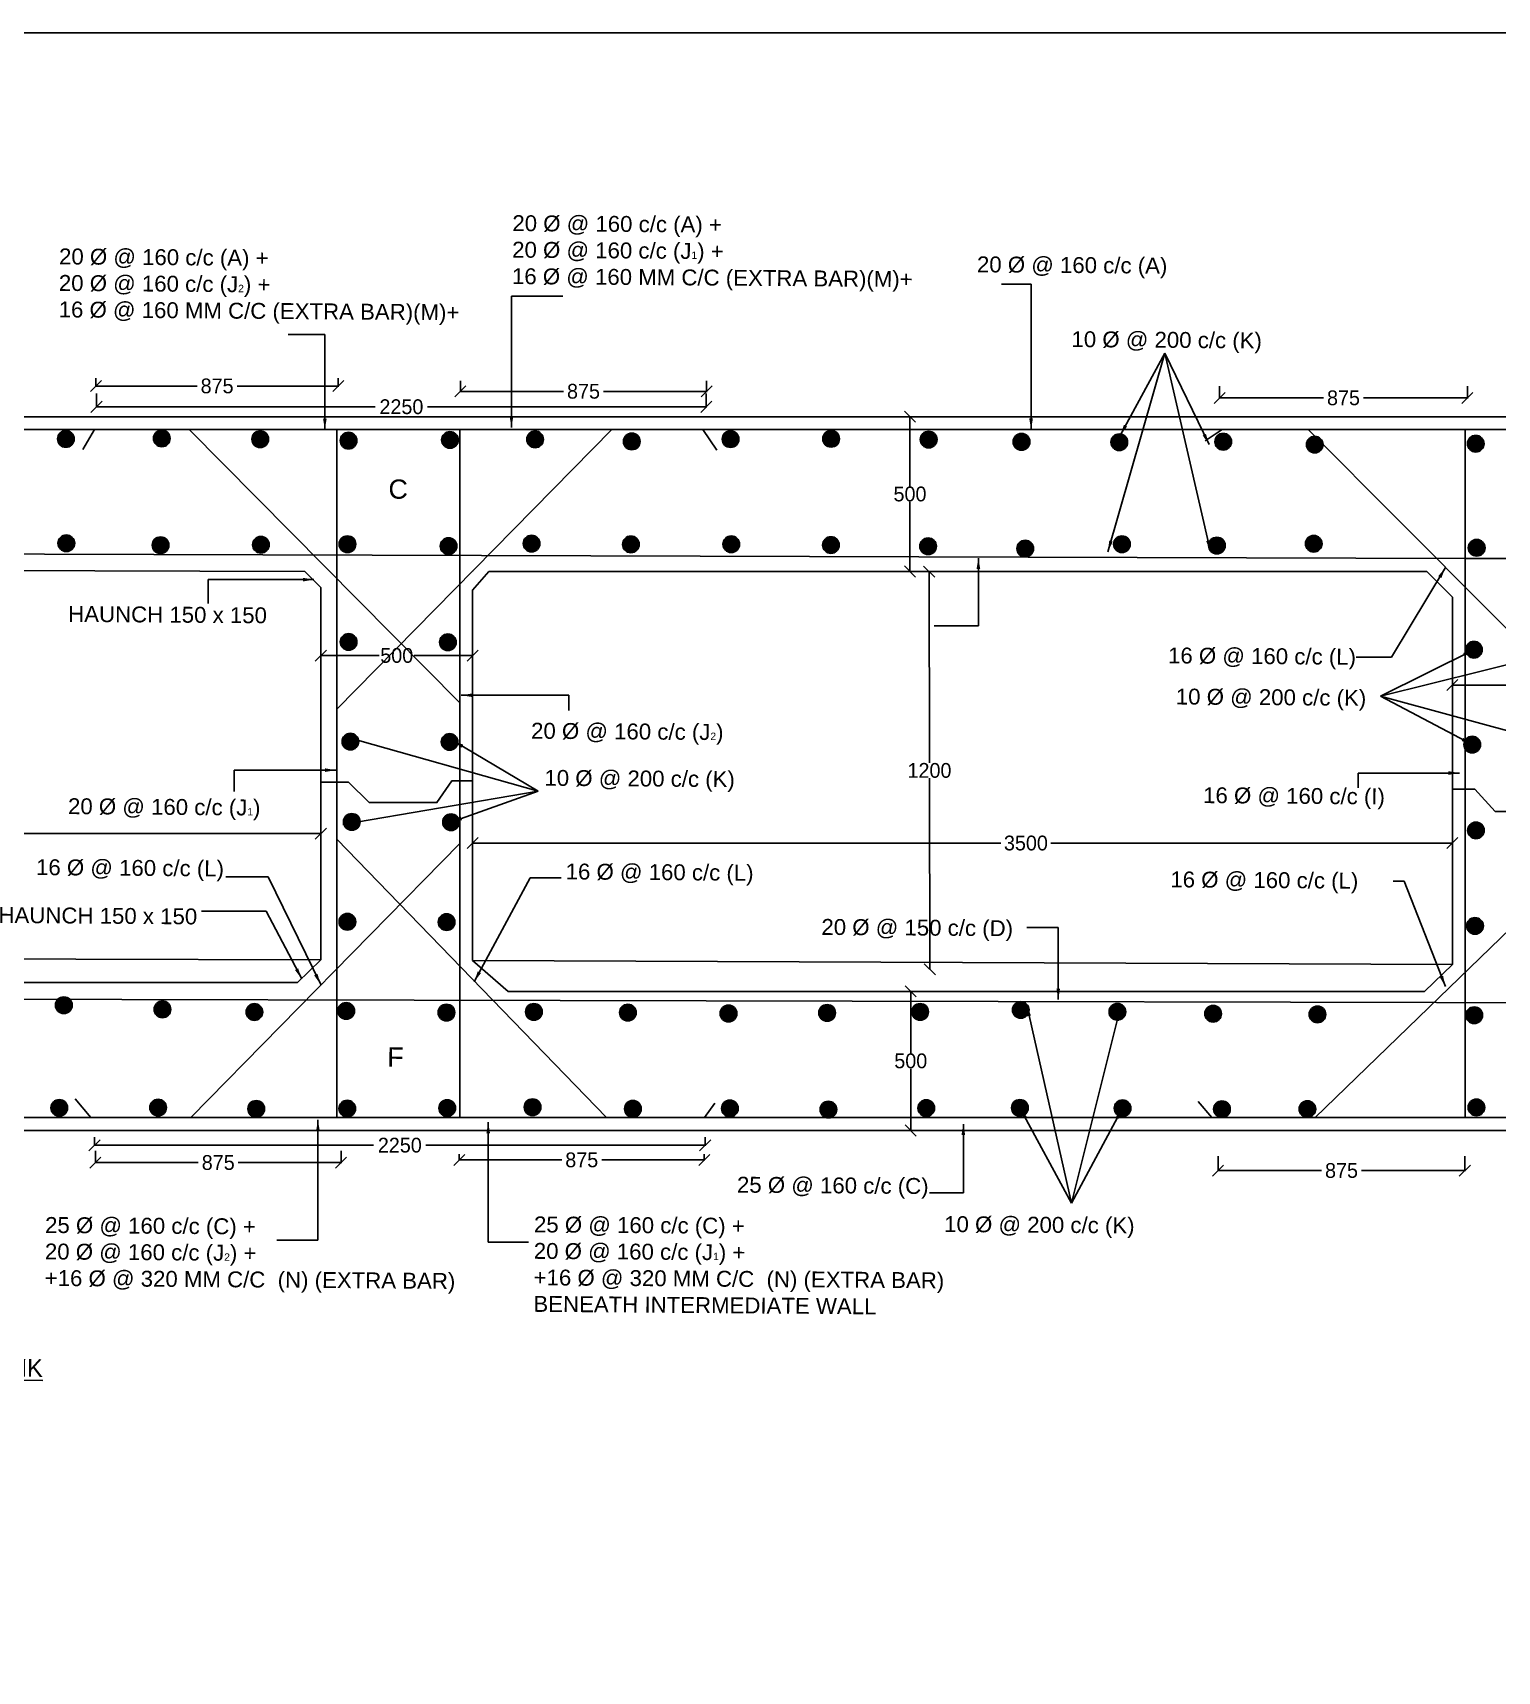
# Model space of a CAD drawing. Header units: inches. Extents: x 104 to 1637, y 54 to 1045.
# Drawn here: x 720.7 to 1117.4, y 601.4 to 1045.2 of the extents above; entities that cross this region are included whole.
import ezdxf

# ---------------------------------------------------------------- set-up
doc = ezdxf.new("R2010")
doc.units = ezdxf.units.IN
doc.header["$MEASUREMENT"] = 0
for name, color, linetype in [('DIMENSION', 7, 'Continuous'), ('DRAWING', 2, 'Continuous'), ('Hatch', 7, 'Continuous'), ('TEXT', 7, 'Continuous')]:
    doc.layers.add(name, color=color, linetype=linetype)
doc.dimstyles.get("Standard").update_dxf_attribs({"dimtxt": 4, "dimasz": 3, "dimexe": 0.18, "dimexo": 0.0625, "dimgap": 0.09, "dimtad": 0, "dimtih": 1, "dimtoh": 1, "dimdec": 4, "dimzin": 0, "dimdsep": 46, "dimlunit": 4, "dimtxsty": 'Standard', "dimblk": 'OBLIQUE', "dimcen": 0.09, "dimadec": 0, "dimazin": 0, "dimtfac": 1, "dimtdec": 4, "dimtofl": 0, "dimtmove": 0, "dimatfit": 3, "dimfxl": 1, "dimtolj": 1, "dimtzin": 0, "dimarcsym": 0})

# ---------------------------------------------------------------- blocks, each defined once
blk = doc.blocks.new('_Oblique')
at = {"color": 0, "linetype": 'ByBlock', "lineweight": -2}
blk.add_line((-0.5, -0.5), (0.5, 0.5), dxfattribs=at)
blk = doc.blocks.new('*D60')
at = {"layer": 'Defpoints', "color": 0, "transparency": 16777216}
for p in [(737.46, 746.14), (902.88, 746.14), (902.88, 743.9)]:
    blk.add_point(p, dxfattribs=at)
at = {"layer": 'DIMENSION', "color": 0, "lineweight": -2, "transparency": 16777216}
for p, q in [((737.46, 746.08), (737.46, 743.72)), ((902.88, 746.08), (902.88, 743.72)), ((737.46, 743.9), (813.08, 743.9)), ((902.88, 743.9), (827.26, 743.9))]:
    blk.add_line(p, q, dxfattribs=at)
at = {"layer": 'DIMENSION', "color": 0, "lineweight": -2, "transparency": 16777216, "xscale": 3, "yscale": 3, "zscale": 3, "rotation": 180}
blk.add_blockref('_Oblique', (737.46, 743.9), dxfattribs=at)
at = {"layer": 'DIMENSION', "color": 0, "lineweight": -2, "transparency": 16777216, "xscale": 3, "yscale": 3, "zscale": 3}
blk.add_blockref('_Oblique', (902.88, 743.9), dxfattribs=at)
at = {"layer": 'DIMENSION', "color": 0, "transparency": 16777216, "insert": (820.17, 743.9), "char_height": 4, "attachment_point": 5}
blk.add_mtext('\\A1;2250', dxfattribs=at)
blk = doc.blocks.new('*D61')
at = {"layer": 'Defpoints', "color": 0, "transparency": 16777216}
for p in [(737.71, 742.47), (804.25, 742.47), (804.25, 739.19)]:
    blk.add_point(p, dxfattribs=at)
at = {"layer": 'DIMENSION', "color": 0, "lineweight": -2, "transparency": 16777216}
for p, q in [((737.71, 742.41), (737.71, 739.01)), ((804.25, 742.41), (804.25, 739.01)), ((737.71, 739.19), (765.56, 739.19)), ((804.25, 739.19), (776.41, 739.19))]:
    blk.add_line(p, q, dxfattribs=at)
at = {"layer": 'DIMENSION', "color": 0, "lineweight": -2, "transparency": 16777216, "xscale": 3, "yscale": 3, "zscale": 3, "rotation": 180}
blk.add_blockref('_Oblique', (737.71, 739.19), dxfattribs=at)
at = {"layer": 'DIMENSION', "color": 0, "lineweight": -2, "transparency": 16777216, "xscale": 3, "yscale": 3, "zscale": 3}
blk.add_blockref('_Oblique', (804.25, 739.19), dxfattribs=at)
at = {"layer": 'DIMENSION', "color": 0, "transparency": 16777216, "insert": (770.98, 739.19), "char_height": 4, "attachment_point": 5}
blk.add_mtext('\\A1;875', dxfattribs=at)
blk = doc.blocks.new('*D62')
at = {"layer": 'Defpoints', "color": 0, "transparency": 16777216}
for p in [(836.26, 741.57), (902.63, 741.57), (902.63, 739.91)]:
    blk.add_point(p, dxfattribs=at)
at = {"layer": 'DIMENSION', "color": 0, "lineweight": -2, "transparency": 16777216}
for p, q in [((836.26, 741.51), (836.26, 739.73)), ((902.63, 741.51), (902.63, 739.73)), ((836.26, 739.91), (864.03, 739.91)), ((902.63, 739.91), (874.87, 739.91))]:
    blk.add_line(p, q, dxfattribs=at)
at = {"layer": 'DIMENSION', "color": 0, "lineweight": -2, "transparency": 16777216, "xscale": 3, "yscale": 3, "zscale": 3, "rotation": 180}
blk.add_blockref('_Oblique', (836.26, 739.91), dxfattribs=at)
at = {"layer": 'DIMENSION', "color": 0, "lineweight": -2, "transparency": 16777216, "xscale": 3, "yscale": 3, "zscale": 3}
blk.add_blockref('_Oblique', (902.63, 739.91), dxfattribs=at)
at = {"layer": 'DIMENSION', "color": 0, "transparency": 16777216, "insert": (869.45, 739.91), "char_height": 4, "attachment_point": 5}
blk.add_mtext('\\A1;875', dxfattribs=at)
blk = doc.blocks.new('*D63')
at = {"layer": 'Defpoints', "color": 0, "transparency": 16777216}
for p in [(1041.84, 741.02), (1108.68, 741.02), (1108.68, 737.03)]:
    blk.add_point(p, dxfattribs=at)
at = {"layer": 'DIMENSION', "color": 0, "lineweight": -2, "transparency": 16777216}
for p, q in [((1041.84, 740.96), (1041.84, 736.85)), ((1041.84, 737.03), (1069.84, 737.03)), ((1108.68, 737.03), (1080.68, 737.03)), ((1108.68, 740.96), (1108.68, 736.85))]:
    blk.add_line(p, q, dxfattribs=at)
at = {"layer": 'DIMENSION', "color": 0, "lineweight": -2, "transparency": 16777216, "xscale": 3, "yscale": 3, "zscale": 3, "rotation": 180}
blk.add_blockref('_Oblique', (1041.84, 737.03), dxfattribs=at)
at = {"layer": 'DIMENSION', "color": 0, "lineweight": -2, "transparency": 16777216, "xscale": 3, "yscale": 3, "zscale": 3}
blk.add_blockref('_Oblique', (1108.68, 737.03), dxfattribs=at)
at = {"layer": 'DIMENSION', "color": 0, "transparency": 16777216, "insert": (1075.26, 737.03), "char_height": 4, "attachment_point": 5}
blk.add_mtext('\\A1;875', dxfattribs=at)
blk = doc.blocks.new('*D64')
at = {"layer": 'Defpoints', "color": 0, "transparency": 16777216}
for p in [(1105.3, 867.44), (1144.18, 868.54), (1144.18, 867.44)]:
    blk.add_point(p, dxfattribs=at)
at = {"layer": 'DIMENSION', "color": 0, "lineweight": -2, "transparency": 16777216}
for p, q in [((1105.3, 867.51), (1105.3, 868.72)), ((1105.3, 868.54), (1119.99, 868.54)), ((1144.18, 868.54), (1129.5, 868.54)), ((1144.18, 867.51), (1144.18, 868.72))]:
    blk.add_line(p, q, dxfattribs=at)
at = {"layer": 'DIMENSION', "color": 0, "lineweight": -2, "transparency": 16777216, "xscale": 3, "yscale": 3, "zscale": 3, "rotation": 180}
blk.add_blockref('_Oblique', (1105.3, 868.54), dxfattribs=at)
at = {"layer": 'DIMENSION', "color": 0, "lineweight": -2, "transparency": 16777216, "xscale": 3, "yscale": 3, "zscale": 3}
blk.add_blockref('_Oblique', (1144.18, 868.54), dxfattribs=at)
at = {"layer": 'DIMENSION', "color": 0, "transparency": 16777216, "insert": (1124.74, 868.54), "char_height": 4, "attachment_point": 5}
blk.add_mtext('\\A1;500', dxfattribs=at)
blk = doc.blocks.new('*D65')
at = {"layer": 'Defpoints', "color": 0, "transparency": 16777216}
for p in [(1042.23, 949.58), (1109.37, 949.58), (1109.37, 946.33)]:
    blk.add_point(p, dxfattribs=at)
at = {"layer": 'DIMENSION', "color": 0, "lineweight": -2, "transparency": 16777216}
for p, q in [((1042.23, 949.52), (1042.23, 946.15)), ((1042.23, 946.33), (1070.38, 946.33)), ((1109.37, 946.33), (1081.23, 946.33)), ((1109.37, 949.52), (1109.37, 946.15))]:
    blk.add_line(p, q, dxfattribs=at)
at = {"layer": 'DIMENSION', "color": 0, "lineweight": -2, "transparency": 16777216, "xscale": 3, "yscale": 3, "zscale": 3, "rotation": 180}
blk.add_blockref('_Oblique', (1042.23, 946.33), dxfattribs=at)
at = {"layer": 'DIMENSION', "color": 0, "lineweight": -2, "transparency": 16777216, "xscale": 3, "yscale": 3, "zscale": 3}
blk.add_blockref('_Oblique', (1109.37, 946.33), dxfattribs=at)
at = {"layer": 'DIMENSION', "color": 0, "transparency": 16777216, "insert": (1075.8, 946.33), "char_height": 4, "attachment_point": 5}
blk.add_mtext('\\A1;875', dxfattribs=at)
blk = doc.blocks.new('*D66')
at = {"layer": 'Defpoints', "color": 0, "transparency": 16777216}
for p in [(836.57, 951.05), (903.28, 951.05), (903.28, 948.11)]:
    blk.add_point(p, dxfattribs=at)
at = {"layer": 'DIMENSION', "color": 0, "lineweight": -2, "transparency": 16777216}
for p, q in [((836.57, 950.99), (836.57, 947.93)), ((903.28, 950.99), (903.28, 947.93)), ((836.57, 948.11), (864.5, 948.11)), ((903.28, 948.11), (875.35, 948.11))]:
    blk.add_line(p, q, dxfattribs=at)
at = {"layer": 'DIMENSION', "color": 0, "lineweight": -2, "transparency": 16777216, "xscale": 3, "yscale": 3, "zscale": 3, "rotation": 180}
blk.add_blockref('_Oblique', (836.57, 948.11), dxfattribs=at)
at = {"layer": 'DIMENSION', "color": 0, "lineweight": -2, "transparency": 16777216, "xscale": 3, "yscale": 3, "zscale": 3}
blk.add_blockref('_Oblique', (903.28, 948.11), dxfattribs=at)
at = {"layer": 'DIMENSION', "color": 0, "transparency": 16777216, "insert": (869.93, 948.11), "char_height": 4, "attachment_point": 5}
blk.add_mtext('\\A1;875', dxfattribs=at)
blk = doc.blocks.new('*D67')
at = {"layer": 'Defpoints', "color": 0, "transparency": 16777216}
for p in [(737.85, 951.75), (803.49, 951.75), (803.49, 949.56)]:
    blk.add_point(p, dxfattribs=at)
at = {"layer": 'DIMENSION', "color": 0, "lineweight": -2, "transparency": 16777216}
for p, q in [((737.85, 951.69), (737.85, 949.38)), ((803.49, 951.69), (803.49, 949.38)), ((737.85, 949.56), (765.24, 949.56)), ((803.49, 949.56), (776.09, 949.56))]:
    blk.add_line(p, q, dxfattribs=at)
at = {"layer": 'DIMENSION', "color": 0, "lineweight": -2, "transparency": 16777216, "xscale": 3, "yscale": 3, "zscale": 3, "rotation": 180}
blk.add_blockref('_Oblique', (737.85, 949.56), dxfattribs=at)
at = {"layer": 'DIMENSION', "color": 0, "lineweight": -2, "transparency": 16777216, "xscale": 3, "yscale": 3, "zscale": 3}
blk.add_blockref('_Oblique', (803.49, 949.56), dxfattribs=at)
at = {"layer": 'DIMENSION', "color": 0, "transparency": 16777216, "insert": (770.67, 949.56), "char_height": 4, "attachment_point": 5}
blk.add_mtext('\\A1;875', dxfattribs=at)
blk = doc.blocks.new('*D68')
at = {"layer": 'Defpoints', "color": 0, "transparency": 16777216}
for p in [(738.01, 947.6), (903.18, 947.6), (903.18, 943.93)]:
    blk.add_point(p, dxfattribs=at)
at = {"layer": 'DIMENSION', "color": 0, "lineweight": -2, "transparency": 16777216}
for p, q in [((738.01, 947.54), (738.01, 943.75)), ((903.18, 947.54), (903.18, 943.75)), ((738.01, 943.93), (813.51, 943.93)), ((903.18, 943.93), (827.69, 943.93))]:
    blk.add_line(p, q, dxfattribs=at)
at = {"layer": 'DIMENSION', "color": 0, "lineweight": -2, "transparency": 16777216, "xscale": 3, "yscale": 3, "zscale": 3, "rotation": 180}
blk.add_blockref('_Oblique', (738.01, 943.93), dxfattribs=at)
at = {"layer": 'DIMENSION', "color": 0, "lineweight": -2, "transparency": 16777216, "xscale": 3, "yscale": 3, "zscale": 3}
blk.add_blockref('_Oblique', (903.18, 943.93), dxfattribs=at)
at = {"layer": 'DIMENSION', "color": 0, "transparency": 16777216, "insert": (820.6, 943.93), "char_height": 4, "attachment_point": 5}
blk.add_mtext('\\A1;2250', dxfattribs=at)
blk = doc.blocks.new('*D75')
at = {"layer": 'Defpoints', "color": 0, "transparency": 16777216}
for p in [(798.78, 876.55), (839.9, 876.55), (839.9, 876.55)]:
    blk.add_point(p, dxfattribs=at)
at = {"layer": 'DIMENSION', "color": 0, "lineweight": -2, "transparency": 16777216}
for p, q in [((798.78, 876.61), (798.78, 876.73)), ((798.78, 876.55), (814.58, 876.55)), ((839.9, 876.55), (824.1, 876.55)), ((839.9, 876.61), (839.9, 876.73))]:
    blk.add_line(p, q, dxfattribs=at)
at = {"layer": 'DIMENSION', "color": 0, "lineweight": -2, "transparency": 16777216, "xscale": 3, "yscale": 3, "zscale": 3, "rotation": 180}
blk.add_blockref('_Oblique', (798.78, 876.55), dxfattribs=at)
at = {"layer": 'DIMENSION', "color": 0, "lineweight": -2, "transparency": 16777216, "xscale": 3, "yscale": 3, "zscale": 3}
blk.add_blockref('_Oblique', (839.9, 876.55), dxfattribs=at)
at = {"layer": 'DIMENSION', "color": 0, "transparency": 16777216, "insert": (819.34, 876.55), "char_height": 4, "attachment_point": 5}
blk.add_mtext('\\A1;500', dxfattribs=at)
blk = doc.blocks.new('*D76')
at = {"layer": 'Defpoints', "color": 0, "transparency": 16777216}
for p in [(958.58, 785.57), (958.58, 785.57), (958.58, 747.89)]:
    blk.add_point(p, dxfattribs=at)
at = {"layer": 'DIMENSION', "color": 0, "lineweight": -2, "transparency": 16777216}
for p, q in [((958.52, 785.57), (958.4, 785.57)), ((958.58, 785.57), (958.58, 768.82)), ((958.58, 747.89), (958.58, 764.64)), ((958.52, 747.89), (958.4, 747.89))]:
    blk.add_line(p, q, dxfattribs=at)
at = {"layer": 'DIMENSION', "color": 0, "lineweight": -2, "transparency": 16777216, "xscale": 3, "yscale": 3, "zscale": 3}
for p, rotation in [((958.58, 785.57), 90), ((958.58, 747.89), 270)]:
    blk.add_blockref('_Oblique', p, dxfattribs=dict(at, rotation=rotation))
at = {"layer": 'DIMENSION', "color": 0, "transparency": 16777216, "insert": (958.58, 766.73), "char_height": 4, "attachment_point": 5}
blk.add_mtext('\\A1;500', dxfattribs=at)
blk = doc.blocks.new('*D77')
at = {"layer": 'Defpoints', "color": 0, "transparency": 16777216}
for p in [(962.6, 941.25), (958.37, 899.32), (962.6, 899.32)]:
    blk.add_point(p, dxfattribs=at)
at = {"layer": 'DIMENSION', "color": 0, "lineweight": -2, "transparency": 16777216}
for p, q in [((962.54, 941.25), (958.19, 941.25)), ((958.37, 941.25), (958.37, 922.38)), ((958.37, 899.32), (958.37, 918.2)), ((962.54, 899.32), (958.19, 899.32))]:
    blk.add_line(p, q, dxfattribs=at)
at = {"layer": 'DIMENSION', "color": 0, "lineweight": -2, "transparency": 16777216, "xscale": 3, "yscale": 3, "zscale": 3}
for p, rotation in [((958.37, 941.25), 90), ((958.37, 899.32), 270)]:
    blk.add_blockref('_Oblique', p, dxfattribs=dict(at, rotation=rotation))
at = {"layer": 'DIMENSION', "color": 0, "transparency": 16777216, "insert": (958.37, 920.29), "char_height": 4, "attachment_point": 5}
blk.add_mtext('\\A1;500', dxfattribs=at)
blk = doc.blocks.new('*D81')
at = {"layer": 'Defpoints', "color": 0, "transparency": 16777216}
for p in [(533.25, 830.04), (798.78, 830.04), (533.25, 828.31)]:
    blk.add_point(p, dxfattribs=at)
at = {"layer": 'DIMENSION', "color": 0, "lineweight": -2, "transparency": 16777216}
for p, q in [((533.25, 829.98), (533.25, 828.13)), ((798.78, 829.98), (798.78, 828.13)), ((533.25, 828.31), (676.49, 828.31)), ((798.78, 828.31), (690, 828.31))]:
    blk.add_line(p, q, dxfattribs=at)
at = {"layer": 'DIMENSION', "color": 0, "lineweight": -2, "transparency": 16777216, "xscale": 3, "yscale": 3, "zscale": 3, "rotation": 180}
blk.add_blockref('_Oblique', (533.25, 828.31), dxfattribs=at)
at = {"layer": 'DIMENSION', "color": 0, "lineweight": -2, "transparency": 16777216, "xscale": 3, "yscale": 3, "zscale": 3}
blk.add_blockref('_Oblique', (798.78, 828.31), dxfattribs=at)
at = {"layer": 'DIMENSION', "color": 0, "transparency": 16777216, "insert": (683.25, 828.31), "char_height": 4, "attachment_point": 5}
blk.add_mtext('\\A1;3500', dxfattribs=at)
blk = doc.blocks.new('*D82')
at = {"layer": 'Defpoints', "color": 0, "transparency": 16777216}
for p in [(963.56, 899.25), (963.74, 791.56), (963.74, 791.56)]:
    blk.add_point(p, dxfattribs=at)
at = {"layer": 'DIMENSION', "color": 0, "lineweight": -2, "transparency": 16777216}
for p, q in [((963.56, 899.25), (963.65, 847.5)), ((963.63, 899.25), (963.74, 899.25)), ((963.74, 791.56), (963.66, 843.32)), ((963.81, 791.56), (963.92, 791.56))]:
    blk.add_line(p, q, dxfattribs=at)
at = {"layer": 'DIMENSION', "color": 0, "lineweight": -2, "transparency": 16777216, "xscale": 3, "yscale": 3, "zscale": 3}
for p, rotation in [((963.56, 899.25), 90.09576835198914), ((963.74, 791.56), 270.0957683519891)]:
    blk.add_blockref('_Oblique', p, dxfattribs=dict(at, rotation=rotation))
at = {"layer": 'DIMENSION', "color": 0, "transparency": 16777216, "insert": (963.65, 845.41), "char_height": 4, "attachment_point": 5}
blk.add_mtext('\\A1;1200', dxfattribs=at)
blk = doc.blocks.new('*D83')
at = {"layer": 'Defpoints', "color": 0, "transparency": 16777216}
for p in [(839.9, 827.47), (839.9, 825.74), (1105.3, 827.47)]:
    blk.add_point(p, dxfattribs=at)
at = {"layer": 'DIMENSION', "color": 0, "lineweight": -2, "transparency": 16777216}
for p, q in [((839.9, 827.41), (839.9, 825.56)), ((839.9, 825.74), (983.01, 825.74)), ((1105.3, 825.74), (996.52, 825.74)), ((1105.3, 827.41), (1105.3, 825.56))]:
    blk.add_line(p, q, dxfattribs=at)
at = {"layer": 'DIMENSION', "color": 0, "lineweight": -2, "transparency": 16777216, "xscale": 3, "yscale": 3, "zscale": 3, "rotation": 180}
blk.add_blockref('_Oblique', (839.9, 825.74), dxfattribs=at)
at = {"layer": 'DIMENSION', "color": 0, "lineweight": -2, "transparency": 16777216, "xscale": 3, "yscale": 3, "zscale": 3}
blk.add_blockref('_Oblique', (1105.3, 825.74), dxfattribs=at)
at = {"layer": 'DIMENSION', "color": 0, "transparency": 16777216, "insert": (989.77, 825.74), "char_height": 4, "attachment_point": 5}
blk.add_mtext('\\A1;3500', dxfattribs=at)

msp = doc.modelspace()

# ---------------------------------------------------------------- hatches: boundary and pattern name
at = {"layer": 'Hatch'}
for points in [[(731.98024, 935.21309, 1), (727.45595, 935.21309, 1)], [(757.96225, 935.36667, 1), (753.43797, 935.36667, 1)], [(784.62102, 935.14641, 1), (780.09673, 935.14641, 1)], [(808.54507, 934.76154, 1), (804.02079, 934.76154, 1)], [(836.02281, 934.95448, 1), (831.49853, 934.95448, 1)], [(859.07624, 935.11014, 1), (854.55195, 935.11014, 1)], [(885.27189, 934.544, 1), (880.7476, 934.544, 1)], [(912.02146, 935.16561, 1), (907.49718, 935.16561, 1)], [(939.26172, 935.25641, 1), (934.73743, 935.25641, 1)], [(965.69037, 935.05988, 1), (961.16609, 935.05988, 1)], [(990.83696, 934.44077, 1), (986.31267, 934.44077, 1)], [(1017.33652, 934.33861, 1), (1012.81224, 934.33861, 1)], [(1045.48267, 934.47787, 1), (1040.95838, 934.47787, 1)], [(1070.27493, 933.69002, 1), (1065.75065, 933.69002, 1)], [(1113.88725, 933.93723, 1), (1109.36297, 933.93723, 1)], [(732.09475, 906.95599, 1), (727.57047, 906.95599, 1)], [(757.61799, 906.433, 1), (753.0937, 906.433, 1)], [(784.8069, 906.56481, 1), (780.28261, 906.56481, 1)], [(808.24349, 906.71209, 1), (803.7192, 906.71209, 1)], [(835.64034, 906.21088, 1), (831.11606, 906.21088, 1)], [(858.126, 906.87443, 1), (853.60172, 906.87443, 1)], [(885.03476, 906.66771, 1), (880.51047, 906.66771, 1)], [(912.21721, 906.69511, 1), (907.69292, 906.69511, 1)], [(939.22152, 906.48692, 1), (934.69723, 906.48692, 1)], [(965.53991, 906.14049, 1), (961.01563, 906.14049, 1)], [(991.84607, 905.50761, 1), (987.32178, 905.50761, 1)], [(1018.05439, 906.69939, 1), (1013.53011, 906.69939, 1)], [(1043.76264, 906.34389, 1), (1039.23835, 906.34389, 1)], [(1069.99602, 906.84146, 1), (1065.47174, 906.84146, 1)], [(1114.14054, 905.74158, 1), (1109.61625, 905.74158, 1)], [(808.5723, 880.22901, 1), (804.04801, 880.22901, 1)], [(835.45429, 880.13984, 1), (830.93001, 880.13984, 1)], [(1113.40844, 878.13563, 1), (1108.88415, 878.13563, 1)], [(809.03464, 853.22834, 1), (804.51035, 853.22834, 1)], [(835.91663, 853.13917, 1), (831.39235, 853.13917, 1)], [(1112.93301, 852.42341, 1), (1108.40873, 852.42341, 1)], [(809.42351, 831.48582, 1), (804.89922, 831.48582, 1)], [(836.30551, 831.39665, 1), (831.78122, 831.39665, 1)], [(1113.94493, 829.18696, 1), (1109.42064, 829.18696, 1)], [(808.22104, 804.42112, 1), (803.69676, 804.42112, 1)], [(835.10304, 804.33195, 1), (830.57876, 804.33195, 1)], [(1113.68484, 803.31124, 1), (1109.16056, 803.31124, 1)], [(731.41682, 781.83507, 1), (726.89254, 781.83507, 1)], [(758.13951, 780.70829, 1), (753.61522, 780.70829, 1)], [(783.04369, 779.98912, 1), (778.51941, 779.98912, 1)], [(807.90239, 780.27604, 1), (803.3781, 780.27604, 1)], [(835.06015, 779.84565, 1), (830.53587, 779.84565, 1)], [(858.74541, 780.02477, 1), (854.22113, 780.02477, 1)], [(884.20654, 779.82222, 1), (879.68225, 779.82222, 1)], [(911.46916, 779.58365, 1), (906.94487, 779.58365, 1)], [(938.18584, 779.7463, 1), (933.66155, 779.7463, 1)], [(963.3724, 780.02675, 1), (958.84811, 780.02675, 1)], [(990.62464, 780.54256, 1), (986.10036, 780.54256, 1)], [(1016.80646, 780.04656, 1), (1012.28217, 780.04656, 1)], [(1042.74611, 779.52422, 1), (1038.22183, 779.52422, 1)], [(1071.00381, 779.33983, 1), (1066.47953, 779.33983, 1)], [(1113.4842, 779.12423, 1), (1108.95992, 779.12423, 1)], [(730.18751, 754.0191, 1), (725.66322, 754.0191, 1)], [(756.96207, 754.09548, 1), (752.43779, 754.09548, 1)], [(783.53929, 753.7502, 1), (779.015, 753.7502, 1)], [(808.20824, 753.82622, 1), (803.68396, 753.82622, 1)], [(835.27312, 753.96755, 1), (830.74884, 753.96755, 1)], [(858.38616, 754.19454, 1), (853.86188, 754.19454, 1)], [(885.57185, 753.76113, 1), (881.04756, 753.76113, 1)], [(911.84295, 753.87053, 1), (907.31866, 753.87053, 1)], [(938.52184, 753.56988, 1), (933.99755, 753.56988, 1)], [(965.04381, 753.96389, 1), (960.51953, 753.96389, 1)], [(990.39584, 754.02276, 1), (985.87155, 754.02276, 1)], [(1018.21464, 753.91318, 1), (1013.69036, 753.91318, 1)], [(1045.14586, 753.65648, 1), (1040.62157, 753.65648, 1)], [(1068.28326, 753.70585, 1), (1063.75898, 753.70585, 1)], [(1114.06424, 754.14305, 1), (1109.53996, 754.14305, 1)]]:
    msp.add_hatch(color=256, dxfattribs=at).paths.add_polyline_path(points)

# ---------------------------------------------------------------- linework, layer by layer
at = {"layer": 'DIMENSION'}
msp.add_lwpolyline([(1636.92071, 54.72718), (104.28326, 54.72718), (104.28326, 1045.24728), (1636.92071, 1045.24728)], close=True, dxfattribs=at)
at = {"layer": 'DRAWING'}
for points in [[(187.44019, 747.88697), (1144.1844, 747.88697), (1144.1844, 941.25119), (187.44019, 941.25119), (187.44019, 747.88697)], [(737.45542, 937.75502), (734.34605, 932.36357)], [(763.09381, 937.75502), (836.4002, 863.76947)], [(803.12693, 751.38314), (803.12693, 937.75502)], [(803.12693, 862.03482), (877.64297, 937.75502)], [(836.4002, 751.38314), (836.4002, 937.75502)], [(902.29257, 937.75502), (906.06977, 932.21602)], [(1042.95097, 937.75502), (1038.30784, 934.69737)], [(1066.1881, 937.75502), (1140.68823, 862.98792)], [(1108.79735, 751.38314), (1108.79735, 937.75502)], [(1108.79735, 902.81956), (190.93636, 905.65921)], [(1140.68823, 902.81956), (1108.79735, 902.81956)], [(794.46476, 899.32339), (538.15988, 900.12417)], [(794.46476, 899.32339), (798.78185, 894.9663)], [(839.89636, 899.32339), (839.8225, 899.32339)], [(839.89636, 899.32339), (839.89636, 899.39844)], [(839.89636, 894.27924), (844.30528, 899.32339)], [(1098.39684, 899.32339), (844.30528, 899.32339)], [(1098.39684, 899.32339), (1105.30118, 892.3943)], [(533.24965, 895.18624), (533.24965, 794.84911), (540.71791, 788.01621), (792.42762, 788.01621), (798.78185, 794.16157), (798.78185, 894.9663)], [(839.89636, 793.93551), (839.89636, 894.27924)], [(1105.30118, 792.8571), (1105.30118, 892.3943)], [(798.78185, 842.25154), (806.23462, 842.25154), (811.87384, 836.71059), (830.2085, 836.71059), (834.24332, 842.58061), (839.89636, 842.58061)], [(1105.30118, 840.31352), (1111.34353, 840.31352), (1116.92352, 834.28286), (1135.84882, 834.28286), (1139.16256, 840.27063), (1144.1844, 840.27063)], [(763.55072, 751.38314), (836.4002, 825.62654)], [(803.12693, 826.7837), (876.13779, 751.38314)], [(1140.68823, 821.69857), (1068.12072, 751.38314)], [(533.24965, 794.84911), (798.78185, 794.16157)], [(839.89636, 793.93551), (849.48779, 785.57217)], [(839.89636, 793.93551), (1105.30118, 792.8571)], [(1105.30118, 792.8571), (1097.78293, 785.57217)], [(1140.55011, 782.48668), (190.93636, 784.66066)], [(1097.78293, 785.57217), (849.48779, 785.57217)], [(732.21736, 756.45725), (736.50687, 751.38314)], [(905.49257, 755.28441), (902.72515, 751.38314)], [(1036.40218, 755.74141), (1040.14376, 751.38314)]]:
    msp.add_lwpolyline(points, dxfattribs=at)
msp.add_lwpolyline([(190.93636, 751.38314), (1140.68823, 751.38314), (1140.68823, 937.75502), (190.93636, 937.75502)], close=True, dxfattribs=at)
for centre in [(729.71809, 935.21309), (755.70011, 935.36667), (782.35888, 935.14641), (806.28293, 934.76154), (833.76067, 934.95448), (856.81409, 935.11014), (883.00975, 934.544), (909.75932, 935.16561), (936.99957, 935.25641), (963.42823, 935.05988), (988.57482, 934.44077), (1015.07438, 934.33861), (1043.22053, 934.47787), (1068.01279, 933.69002), (1111.62511, 933.93723), (729.83261, 906.95599), (755.35585, 906.433), (782.54475, 906.56481), (805.98135, 906.71209), (833.3782, 906.21088), (855.86386, 906.87443), (882.77262, 906.66771), (909.95506, 906.69511), (936.95937, 906.48692), (963.27777, 906.14049), (989.58393, 905.50761), (1015.79225, 906.69939), (1041.5005, 906.34389), (1067.73388, 906.84146), (1111.8784, 905.74158), (806.31015, 880.22901), (833.19215, 880.13984), (1111.1463, 878.13563), (806.77249, 853.22834), (833.65449, 853.13917), (1110.67087, 852.42341), (807.16137, 831.48582), (834.04336, 831.39665), (1111.68278, 829.18696), (805.9589, 804.42112), (832.8409, 804.33195), (1111.4227, 803.31124), (729.15468, 781.83507), (755.87737, 780.70829), (780.78155, 779.98912), (805.64024, 780.27604), (832.79801, 779.84565), (856.48327, 780.02477), (881.94439, 779.82222), (909.20702, 779.58365), (935.9237, 779.7463), (961.11026, 780.02675), (988.3625, 780.54256), (1014.54431, 780.04656), (1040.48397, 779.52422), (1068.74167, 779.33983), (1111.22206, 779.12423), (727.92537, 754.0191), (754.69993, 754.09548), (781.27714, 753.7502), (805.9461, 753.82622), (833.01098, 753.96755), (856.12402, 754.19454), (883.30971, 753.76113), (909.5808, 753.87053), (936.2597, 753.56988), (962.78167, 753.96389), (988.13369, 754.02276), (1015.9525, 753.91318), (1042.88372, 753.65648), (1066.02112, 753.70585), (1111.8021, 754.14305)]:
    msp.add_circle(centre, 2.26214, dxfattribs=at)

# ---------------------------------------------------------------- texts
at = {"layer": 'DIMENSION', "char_height": 4, "attachment_point": 9}
for insert, width in [((1089.13876, 813.46855), 9.8674075), ((989.90096, 800.87076), 4.53846)]:
    msp.add_mtext('\\A1;', dxfattribs=dict(at, insert=insert, width=width))
at = {"layer": 'TEXT', "attachment_point": 1, "rotation": 359.577}
for s, insert, char_height, width in [('{\\fArial|b0|i0|c0|p32;20 Ø @ 160 c/c (A) +\\P20 Ø @ 160 c/c (J\\H0.4644x;1\\H2.153x;) +\\P16 Ø @ 160 MM C/C (EXTRA BAR)(M)+ }', (850.67739, 995.83683), 4.307091, 20101.5149434), ('{\\fArial|b0|i0|c0|p32;20 Ø @ 160 c/c (A) +\\P20 Ø @ 160 c/c (J\\H0.4644x;2\\H2.153x;) +\\P16 Ø @ 160 MM C/C (EXTRA BAR)(M)+ }', (727.88029, 986.8255), 4.307091, 20101.5149434), ('{\\fArial|b0|i0|c0|p32;20 Ø @ 160 c/c (A) }', (976.52738, 984.68173), 4.307091, 20101.5149434), ('\\pt120.599;{\\fArial|b0|i0|c0|p32;10 Ø @ 200 c/c (K) }', (1002.13546, 964.41193), 4.307091, 20101.5149434), ('{\\fArial|b0|i0|c0|p32;C}', (817.1173, 924.25565), 5.2115801, 24322.8330815), ('{\\fArial|b0|i0|c0|p32;HAUNCH 150 x 150}', (730.35885, 889.98759), 4.307091, 20101.5149434), ('{\\fArial|b0|i0|c0|p32;16 Ø @ 160 c/c (L) }', (1028.29411, 878.73752), 4.307091, 20101.5149434), ('{\\fArial|b0|i0|c0|p32;10 Ø @ 200 c/c (K) }', (1030.40397, 867.60602), 4.307091, 20101.5149434), ('{\\fArial|b0|i0|c0|p32;20 Ø @ 160 c/c (J\\H0.4644x;2\\H2.153x;) }', (855.74853, 858.33899), 4.307091, 20101.5149434), ('{\\fArial|b0|i0|c0|p32;10 Ø @ 200 c/c (K) }', (859.36524, 845.58346), 4.307091, 20101.5149434), ('{\\fArial|b0|i0|c0|p32;16 Ø @ 160 c/c (I) }', (1037.79866, 840.88224), 4.307091, 20101.5149434), ('{\\fArial|b0|i0|c0|p32;20 Ø @ 160 c/c (J\\H0.4644x;1\\H2.154x;) }', (730.30751, 837.9066), 4.307091, 20101.5149434), ('{\\fArial|b0|i0|c0|p32;16 Ø @ 160 c/c (L) }', (721.64626, 821.38623), 4.307091, 20101.5149434), ('{\\fArial|b0|i0|c0|p32;16 Ø @ 160 c/c (L) }', (865.10697, 820.21512), 4.307091, 20101.5149434), ('{\\fArial|b0|i0|c0|p32;16 Ø @ 160 c/c (L) }', (1028.91642, 818.07734), 4.307091, 20101.5149434), ('{\\fArial|b0|i0|c0|p32;HAUNCH 150 x 150}', (711.47222, 808.42198), 4.307091, 20101.5149434), ('{\\fArial|b0|i0|c0|p32;20 Ø @ 150 c/c (D) }', (934.39658, 805.20317), 4.307091, 20101.5149434), ('{\\fArial|b0|i0|c0|p32;F}', (816.7885, 770.42213), 5.2115801, 24322.8330815), ('{\\fArial|b0|i0|c0|p32;25 Ø @ 160 c/c (C)}', (911.51774, 735.37814), 4.307091, 20101.5149434), ('{\\fArial|b0|i0|c0|p32;25 Ø @ 160 c/c (C) +\\P20 Ø @ 160 c/c (J\\H0.4644x;2\\H2.153x;) +\\P+16 Ø @ 320 MM C/C  (N) (EXTRA BAR) }', (724.09822, 724.45878), 4.307091, 20101.5149434), ('{\\fArial|b0|i0|c0|p32;25 Ø @ 160 c/c (C) +\\P20 Ø @ 160 c/c (J\\H0.4644x;1\\H2.153x;) +\\P+16 Ø @ 320 MM C/C  (N) (EXTRA BAR) \\PBENEATH INTERMEDIATE WALL}', (856.5361, 724.62276), 4.307091, 20101.5149434), ('{\\fArial|b0|i0|c0|p32;10 Ø @ 200 c/c (K)}', (967.64827, 724.70352), 4.307091, 20101.5149434), ('{\\LR.C.C. DETAILS OF BOX UNDER EARTH BANK\\P  ( 3 VENTS OF 2 UNITS = 6Nos.) }', (582.25959, 686.9856), 4.8, 211.5076625)]:
    msp.add_mtext(s, dxfattribs=dict(at, insert=insert, char_height=char_height, width=width))

# ---------------------------------------------------------------- dimensions: what is measured, and where the dimension line sits
at = {"layer": 'DIMENSION'}
dim = msp.add_linear_dim(base=(803.48594, 949.56488), p1=(737.84559, 951.7543), p2=(803.48594, 951.7543), text='875', dimstyle='Standard', dxfattribs=at)
dim.commit()
dim.dimension.update_dxf_attribs({"geometry": '*D67', "text_midpoint": (770.66576, 949.56488), "dimtype": 160})
for base, p1, p2, text, picture, middle in [((903.27893, 948.1082), (836.57424, 951.05414), (903.27893, 951.05414), '875', '*D66', (869.92659, 948.1082)), ((903.18128, 943.92859), (738.00955, 947.60094), (903.18128, 947.60094), '2250', '*D68', (820.59542, 943.92859)), ((1109.37099, 946.33153), (1042.23407, 949.57914), (1109.37099, 949.57914), '875', '*D65', (1075.80253, 946.33153)), ((902.87669, 743.90388), (737.4628, 746.14182), (902.87669, 746.14182), '2250', '*D60', (820.16974, 743.90388)), ((804.2541, 739.18633), (737.71315, 742.46958), (804.2541, 742.46958), '875', '*D61', (770.98362, 739.18633)), ((902.63455, 739.90621), (836.26442, 741.56953), (902.63455, 741.56953), '875', '*D62', (869.44948, 739.90621)), ((1108.68342, 737.02544), (1041.83711, 741.01814), (1108.68342, 741.01814), '875', '*D63', (1075.26027, 737.02544))]:
    dim = msp.add_linear_dim(base=base, p1=p1, p2=p2, text=text, dimstyle='Standard', dxfattribs=at)
    dim.commit()
    dim.dimension.update_dxf_attribs({"geometry": picture, "text_midpoint": middle})
for p1, p2, distance, text, picture, middle in [((962.5997, 941.25119), (962.5997, 899.32339), -4.2256, '500', '*D77', (958.3741, 920.28729)), ((963.5631, 899.25158), (963.7431, 791.56224), 0, '1200', '*D82', (963.6531, 845.40691)), ((798.78185, 876.54945), (839.89636, 876.54945), 0, '500', '*D75', (819.33911, 876.54945)), ((1105.30118, 867.44494), (1144.1844, 867.44494), 1.09665, '500', '*D64', (1124.74279, 868.5416)), ((958.58278, 747.88697), (958.58278, 785.57217), 0, '500', '*D76', (958.58278, 766.72957))]:
    dim = msp.add_aligned_dim(p1=p1, p2=p2, distance=distance, text=text, dimstyle='Standard', dxfattribs=at)
    dim.commit()
    dim.dimension.update_dxf_attribs({"geometry": picture, "text_midpoint": middle})
for base, p1, p2, picture, middle in [((533.24965, 828.31091), (798.78185, 830.04446), (533.24965, 830.04446), '*D81', (683.24637, 828.31091)), ((839.89636, 825.73892), (1105.30118, 827.47246), (839.89636, 827.47246), '*D83', (989.76571, 825.73892))]:
    dim = msp.add_linear_dim(base=base, p1=p1, p2=p2, angle=180, text='3500', dimstyle='Standard', dxfattribs=at)
    dim.commit()
    dim.dimension.update_dxf_attribs({"geometry": picture, "text_midpoint": middle, "dimtype": 161})

# ---------------------------------------------------------------- leaders
for points in [[(991.1715, 937.77489), (991.1715, 977.12097), (983.13093, 977.12097)], [(850.41278, 938.28144), (850.41278, 973.8724), (864.34502, 973.8724)], [(799.86554, 937.7502), (799.86554, 963.54815), (789.93572, 963.54815)], [(1011.99536, 904.66574), (1027.40024, 958.46735)], [(1015.32157, 936.16902), (1027.40024, 958.46735)], [(1039.74773, 904.74755), (1027.40024, 958.46735)], [(1039.40061, 933.68805), (1027.40024, 958.46735)], [(976.89981, 902.97086), (976.89981, 884.56083), (964.95399, 884.56083)], [(796.92118, 897.11361), (768.23074, 897.11361), (768.23074, 890.64141)], [(1103.43817, 900.37147), (1088.80897, 876.0891), (1079.20107, 876.0891)], [(1138.00975, 878.47622), (1085.78688, 865.54809)], [(1111.1463, 878.13563), (1085.78688, 865.54809)], [(836.82708, 865.7929), (865.98478, 865.7929), (865.98478, 861.64468)], [(1138.14899, 851.3149), (1085.78688, 865.54809)], [(1110.67087, 852.42341), (1085.78688, 865.54809)], [(805.14152, 854.62566), (857.69239, 839.78049)], [(834.51746, 853.51574), (857.69239, 839.78049)], [(802.8785, 845.51079), (775.31458, 845.51079), (775.31458, 839.69541)], [(1107.2243, 844.72412), (1079.77769, 844.72412), (1079.77769, 840.73255)], [(804.74195, 830.82003), (857.69239, 839.78049)], [(834.04336, 831.39665), (857.69239, 839.78049)], [(798.73472, 787.41622), (784.53321, 816.58745), (773.08262, 816.58745)], [(840.2763, 788.11922), (855.52603, 816.30833), (863.91391, 816.30833)], [(1103.41129, 786.85938), (1092.22876, 815.46855), (1089.22876, 815.46855)], [(793.6085, 788.93683), (783.93145, 807.30376), (766.49356, 807.30376)], [(998.53591, 783.35183), (998.53591, 802.87076), (989.99096, 802.87076)], [(989.9906, 781.86598), (1002.12773, 728.19611)], [(1015.19137, 780.55838), (1002.12773, 728.19611)], [(797.99343, 750.74314), (797.99343, 718.14823), (786.88625, 718.14823)], [(844.12124, 750.1243), (844.12124, 717.61742), (855.06854, 717.61742)], [(988.13369, 754.02276), (1002.12773, 728.19611)], [(1015.9525, 753.91318), (1002.12773, 728.19611)], [(972.82155, 749.65155), (972.82155, 731.00248), (963.65629, 731.00248)]]:
    msp.add_leader(points, dimstyle='Standard', override={"dimgap": 0.09, "dimtad": 0}, dxfattribs=at)

doc.saveas('drawing.dxf')
